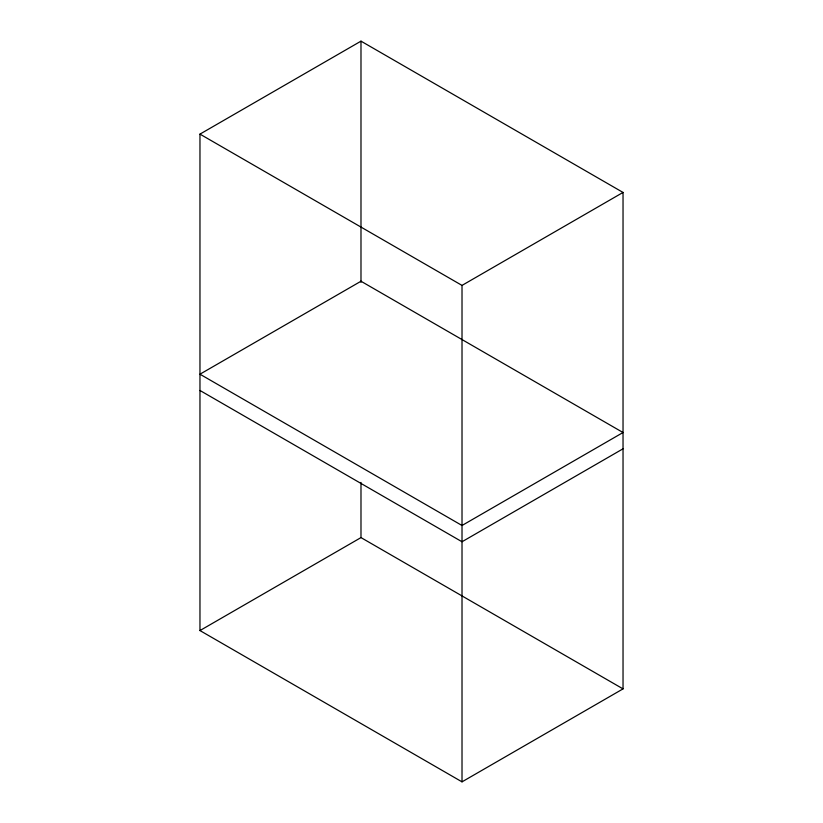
<?xml version="1.0" encoding="UTF-8"?>
<svg xmlns="http://www.w3.org/2000/svg" width="823" height="823" viewBox="0 0 823 823"><rect width="100%" height="100%" fill="white"/><g stroke="black" fill="none" stroke-linecap="round" stroke-linejoin="round"><path stroke-width="1.23" d="M199.968 134.118L360.988 41.15L623.032 192.438L623.032 688.882L462.012 781.85L199.968 630.562L199.968 134.118L462.012 285.406L623.032 192.438M199.968 630.562L360.988 537.594L623.032 688.882M623.032 448.802L462.012 541.76L199.968 390.472M462.012 285.406L462.012 781.85M360.988 41.15L360.988 282.32M360.988 482.432L360.988 537.594M360.988 281.24L199.968 374.198L462.012 525.496L623.032 432.528L360.988 281.24"/></g></svg>
